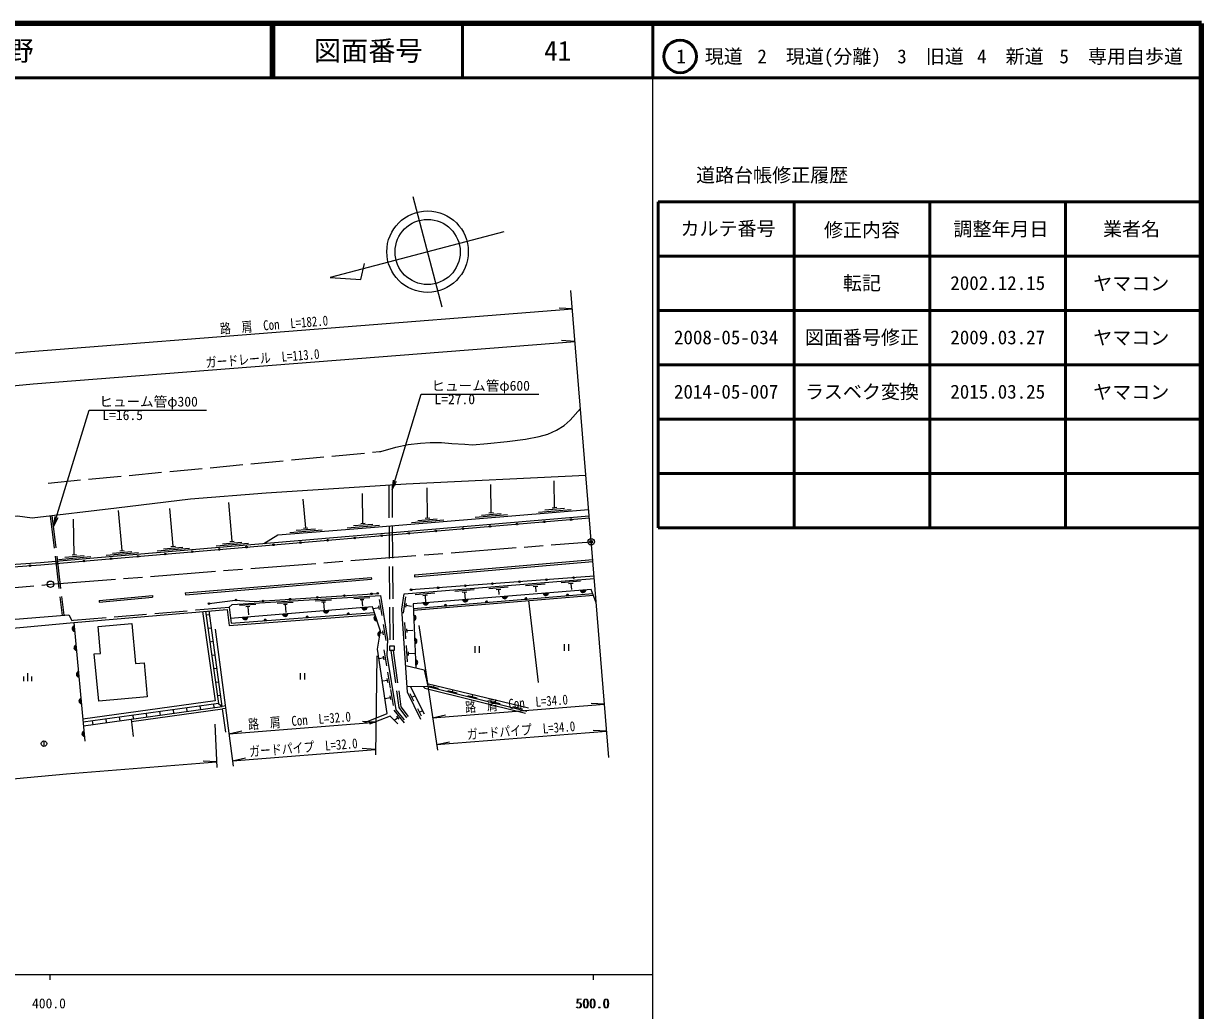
# Model space of a CAD drawing. Units: millimetres at full size, sheet at 1:1000; details may follow other scales. Extents: x 40000 to 680000, y 20000 to 380000.
# Drawn here: x 463168 to 680000, y 198357 to 380000 of the extents above; entities that cross this region are included whole.
import ezdxf
from ezdxf.enums import TextEntityAlignment as Align

# ---------------------------------------------------------------- set-up
doc = ezdxf.new("R2010")
doc.units = ezdxf.units.MM
doc.header["$LTSCALE"] = 1000
doc.header["$PDMODE"] = 32
doc.header["$PDSIZE"] = 500
doc.linetypes.add('CHAIN', pattern=[18.5, 12, -1.5, 3.5, -1.5])
doc.linetypes.add('DASHED', pattern=[7.5, 6, -1.5])
for name, color, linetype, lineweight in [('M-BGD', 7, 'Continuous', 25), ('M-BMK', 2, 'CHAIN', 13), ('M-BMK-OTRS', 5, 'Continuous', 25), ('M-BMK-SRVR', 3, 'Continuous', 25), ('M-STR-HTXT', 7, 'Continuous', 13), ('M-TTL', 2, 'Continuous', 140), ('M-TTL-BAND', 7, 'Continuous', 25), ('M-TTL-FRAM', 2, 'Continuous', 50), ('M-TTL-LINE', 7, 'Continuous', 50)]:
    doc.layers.add(name, color=color, linetype=linetype, lineweight=lineweight)
doc.layers.add('M-OTRS', color=6, linetype='Continuous')
doc.layers.add('M-TTL-TXT', color=7, linetype='Continuous')
doc.styles.add('ＭＳ ゴシック', font='')
doc.styles.get('ＭＳ ゴシック').set_extended_font_data('MS Gothic')

# ---------------------------------------------------------------- blocks, each defined once
blk = doc.blocks.new('open_arrow')
at = {"color": 0, "linetype": 'Continuous', "lineweight": -2}
blk.add_lwpolyline([(7.5, 1.25), (0, 0), (7.5, -1.25)], dxfattribs=at)

msp = doc.modelspace()

# ---------------------------------------------------------------- hatches: boundary and pattern name
at = {"layer": 'M-BGD'}
for points in [[(558850, 288277, -1), (559149, 288303, -1)], [(563832, 288701, -1), (564131, 288726, -1)], [(533939, 286160, -1), (534238, 286185, -1)], [(538921, 286583, -1), (539220, 286609, -1)], [(543903, 287007, -1), (544202, 287032, -1)], [(548886, 287430, -1), (549184, 287456, -1)], [(553868, 287854, -1), (554166, 287879, -1)], [(509029, 284043, -1), (509328, 284068, -0.41421), (509191, 283906, -0.41421)], [(514011, 284466, -1), (514310, 284492, -0.41421), (514173, 284330, -0.41421)], [(518993, 284890, -1), (519292, 284915, -0.41421), (519155, 284753, -0.41421)], [(523975, 285313, -1), (524274, 285339, -0.41421), (524137, 285176, -0.41421)], [(528957, 285737, -1), (529256, 285762, -1)], [(484119, 281926, -1), (484418, 281951, -0.41421), (484281, 281789, -0.41421)], [(489101, 282349, -1), (489400, 282375, -0.41421), (489263, 282213, -0.41421)], [(494083, 282773, -1), (494382, 282798, -0.41421), (494245, 282636, -0.41421)], [(499065, 283196, -1), (499364, 283222, -0.41421), (499227, 283059, -0.41421)], [(504047, 283620, -1), (504346, 283645, -0.41421), (504209, 283483, -0.41421)], [(464191, 280228, -1), (464491, 280249, -1)], [(469175, 280631, -0.41421), (469311, 280794, -0.41421), (469474, 280657, -1)], [(474156, 281070, -0.41421), (474292, 281233, -0.41421), (474455, 281097, -1)], [(479137, 281502, -1), (479436, 281528, -0.41421), (479299, 281366, -0.41421)], [(559589, 277644, -1), (559290, 277621, -1)], [(564575, 278013, -1), (564276, 277991, -1)], [(534657, 275794, -1), (534358, 275772, -1)], [(539643, 276164, -1), (539344, 276142, -1)], [(544630, 276534, -1), (544331, 276512, -1)], [(549616, 276904, -1), (549317, 276882, -1)], [(554602, 277274, -1), (554303, 277252, -1)], [(566651, 275725, -0.82183), (565664, 275647)], [(497172, 273250, -1), (497472, 273250, -1)], [(502128, 273902, -1), (502427, 273877, -1)], [(507112, 273702, -1), (507412, 273722, -1)], [(512101, 274034, -1), (512401, 274054, -1)], [(517090, 274365, -1), (517390, 274385, -1)], [(522079, 274697, -1), (522379, 274717, -1)], [(527068, 275028, -1), (527368, 275048, -1)], [(528221, 275115, -1), (528521, 275115, -1)], [(537683, 273434, -0.82183), (536695, 273356)], [(544985, 274011, -0.82183), (543997, 273933)], [(548213, 273440, -0.4608), (548394, 273691, -0.4608), (548613, 273473)], [(552251, 274586, -0.82183), (551263, 274508)], [(555468, 274043, -0.4608), (555649, 274294, -0.4608), (555869, 274077)], [(559812, 275184, -0.82183), (558825, 275106)], [(563128, 274681, -0.4608), (563309, 274931, -0.4608), (563529, 274714)], [(511833, 271341, -0.82183), (510846, 271260)], [(519356, 271963, -0.82183), (518368, 271881)], [(522746, 271234, -0.4608), (522928, 271483, -0.4608), (523146, 271264)], [(526420, 272546, -0.82183), (525433, 272464)], [(534993, 271126, -0.82183), (535030, 270135)], [(540672, 272812, -0.4608), (540853, 273063, -0.4608), (541072, 272846)], [(472560, 268144, -0.82183), (472468, 269130)], [(504472, 270733, -0.82183), (503485, 270652)], [(507478, 270078, -0.4608), (507660, 270328, -0.4608), (507878, 270109)], [(515188, 270662, -0.4608), (515371, 270911, -0.4608), (515589, 270692)], [(528248, 270038, -0.82183), (527934, 270978)], [(528714, 267133, -0.82183), (528877, 268111)], [(535155, 266851, -0.82183), (535192, 265861)], [(472892, 264615, -0.82183), (472799, 265601)], [(535304, 262899, -0.82183), (535342, 261909)], [(473350, 259740, -0.82183), (473257, 260726)], [(473813, 254807, -0.82183), (473720, 255794)], [(474375, 248816, -0.82183), (474283, 249803)]]:
    msp.add_hatch(color=256, dxfattribs=at).paths.add_polyline_path(points)

# ---------------------------------------------------------------- linework, layer by layer
at = {"layer": 'M-BGD', "linetype": 'DASHED'}
for p, q in [((467681, 295430), (528664, 301205)), ((530396, 295055), (530594, 265464)), ((530996, 295093), (531194, 265465)), ((468068, 289399), (470290, 271066)), ((468366, 289435), (470590, 271090))]:
    msp.add_line(p, q, dxfattribs=at)
at = {"layer": 'M-BGD'}
for p, q in [((549244, 289973), (549181, 295154)), ((560923, 290931), (560856, 295824)), ((525651, 288036), (525591, 293480)), ((537516, 289011), (537459, 294556)), ((490694, 283789), (490101, 290771)), ((501541, 284711), (500935, 291840)), ((515105, 287179), (514627, 292445)), ((557982, 290087), (563962, 290578)), ((559154, 290484), (562742, 290779)), ((560505, 290896), (561342, 290965)), ((472511, 282230), (472390, 288778)), ((481294, 282990), (480664, 290400)), ((534575, 288168), (540555, 288659)), ((535746, 288565), (539334, 288859)), ((537097, 288977), (537935, 289046)), ((546303, 289130), (552283, 289620)), ((547474, 289527), (551062, 289821)), ((548825, 289939), (549662, 290007)), ((512159, 286352), (518142, 286809)), ((513333, 286742), (516922, 287017)), ((514686, 287147), (515524, 287211)), ((522711, 287188), (528690, 287689)), ((523882, 287587), (527469, 287887)), ((525232, 288001), (526069, 288071)), ((498603, 283859), (504581, 284367)), ((499773, 284260), (503360, 284565)), ((501123, 284676), (501960, 284747)), ((469576, 281369), (475553, 281896)), ((470745, 281773), (474331, 282090)), ((472093, 282194), (472930, 282267)), ((478356, 282139), (484334, 282647)), ((479526, 282539), (483113, 282844)), ((480875, 282955), (481712, 283026)), ((487756, 282937), (493734, 283446)), ((488926, 283338), (492513, 283643)), ((490276, 283754), (491113, 283825)), ((535124, 278544), (567942, 281330)), ((535154, 278195), (567970, 280981)), ((492942, 275209), (527180, 278066)), ((492971, 274860), (527201, 277716)), ((527180, 278066), (527201, 277716)), ((568188, 278281), (534508, 275783)), ((535124, 278544), (535154, 278195)), ((546124, 275762), (542536, 275472)), ((552380, 276269), (548792, 275978)), ((551028, 275858), (550191, 275790)), ((550610, 275824), (550685, 274894)), ((559187, 276820), (555599, 276529)), ((557836, 276409), (556998, 276341)), ((557417, 276375), (557495, 275417)), ((565696, 277346), (562108, 277056)), ((564345, 276936), (563508, 276868)), ((563926, 276902), (564011, 275855)), ((566651, 275725), (565664, 275647)), ((477077, 273837), (486902, 274747)), ((477077, 273837), (477109, 273489)), ((486902, 274747), (486935, 274398)), ((492942, 275209), (492971, 274860)), ((512828, 273469), (509833, 273288)), ((519866, 273896), (516872, 273714)), ((518737, 273527), (518038, 273484)), ((518387, 273506), (518478, 272008)), ((526943, 274325), (523948, 274143)), ((525813, 273956), (525114, 273913)), ((525463, 273934), (525533, 272785)), ((529172, 271036), (528694, 273998)), ((533449, 274460), (533033, 271489)), ((533587, 273279), (533490, 272586)), ((534947, 272336), (567956, 275082)), ((534958, 272036), (568065, 274790)), ((538851, 275174), (535263, 274883)), ((537499, 274763), (536662, 274695)), ((537683, 273434), (536695, 273356)), ((537081, 274729), (537189, 273395)), ((544773, 275352), (543936, 275284)), ((544985, 274011), (543997, 273933)), ((544354, 275318), (544463, 273970)), ((548213, 273440), (548613, 273473)), ((552251, 274586), (551263, 274508)), ((555468, 274043), (555869, 274077)), ((556135, 273798), (557919, 258725)), ((559812, 275184), (558825, 275106)), ((563128, 274681), (563529, 274714)), ((496743, 271185), (497426, 271255)), ((499734, 254307), (497341, 271879)), ((505943, 273052), (502949, 272871)), ((504813, 272683), (504115, 272641)), ((504464, 272662), (504555, 271165)), ((511833, 271341), (510846, 271260)), ((511698, 273100), (510999, 273058)), ((511349, 273079), (511439, 271582)), ((519356, 271963), (518368, 271881)), ((522746, 271234), (523146, 271264)), ((526420, 272546), (525433, 272464)), ((528637, 272469), (527498, 272285)), ((528693, 272123), (528581, 272815)), ((533538, 272933), (534599, 272784)), ((534993, 271126), (535030, 270135)), ((540672, 272812), (541072, 272846)), ((472408, 269768), (474458, 247937)), ((472560, 268144), (472468, 269130)), ((504472, 270733), (503485, 270652)), ((507478, 270078), (507878, 270109)), ((515188, 270662), (515589, 270692)), ((528248, 270038), (527934, 270978)), ((529916, 266433), (529438, 269395)), ((533293, 269750), (533490, 266756)), ((497091, 268708), (497763, 268776)), ((528714, 267133), (528877, 268111)), ((529381, 267866), (528821, 267776)), ((529437, 267521), (529325, 268212)), ((533668, 268622), (533714, 267924)), ((533691, 268273), (534836, 268348)), ((535155, 266851), (535192, 265861)), ((472892, 264615), (472799, 265601)), ((497440, 266231), (498101, 266298)), ((530032, 261799), (529542, 264759)), ((533571, 265514), (533768, 262520)), ((546219, 265394), (546219, 264194)), ((547019, 265394), (547019, 264194)), ((562689, 265772), (562689, 264572)), ((563489, 265772), (563489, 264572)), ((497789, 263753), (498438, 263819)), ((529491, 263230), (528608, 263084)), ((529548, 262885), (529434, 263576)), ((533946, 264386), (533992, 263688)), ((533969, 264037), (535258, 264121)), ((535304, 262899), (535342, 261909)), ((463967, 258945), (463967, 260445)), ((473350, 259740), (473257, 260726)), ((498138, 261276), (498776, 261341)), ((514093, 260461), (514093, 259261)), ((514893, 260461), (514893, 259261)), ((530718, 257660), (530228, 260619)), ((463217, 258945), (463217, 259845)), ((464717, 258945), (464717, 259845)), ((498487, 258798), (499114, 258862)), ((530177, 259090), (529227, 258933)), ((530234, 258745), (530120, 259436)), ((537481, 258545), (556145, 254031)), ((537817, 258087), (539565, 257656)), ((538691, 257871), (538778, 258221)), ((498835, 256321), (499451, 256384)), ((530705, 255907), (529703, 255741)), ((530762, 255562), (530647, 256253)), ((531246, 254476), (530755, 257436)), ((533767, 257965), (537607, 258021)), ((534304, 256666), (534972, 255323)), ((536983, 252860), (534422, 257975)), ((534638, 255995), (535175, 256262)), ((537348, 258017), (555803, 253463)), ((541245, 257241), (542993, 256810)), ((542119, 257025), (542206, 257375)), ((544944, 256328), (546692, 255897)), ((545818, 256112), (545904, 256462)), ((473813, 254807), (473720, 255794)), ((474194, 250751), (499734, 254307)), ((483033, 251510), (499796, 253854)), ((490690, 253703), (490774, 253059)), ((493167, 254043), (493250, 253404)), ((495644, 254382), (495726, 253749)), ((498121, 254721), (498203, 254093)), ((499043, 254847), (499734, 254307)), ((500383, 254397), (499734, 254307)), ((500420, 253941), (499796, 253854)), ((500378, 249577), (499796, 253854)), ((535677, 253904), (536345, 252561)), ((549152, 255289), (550900, 254858)), ((550026, 255074), (550112, 255423)), ((553254, 254277), (555001, 253846)), ((554127, 254062), (554214, 254411)), ((475828, 251668), (475917, 250991)), ((478305, 252007), (478393, 251336)), ((480782, 252346), (480869, 251680)), ((482982, 251975), (483337, 248774)), ((483259, 252685), (483345, 252025)), ((485736, 253025), (485822, 252370)), ((488213, 253364), (488298, 252715)), ((533284, 251282), (531376, 253597)), ((532099, 252249), (531463, 251725)), ((532321, 251979), (531876, 252519)), ((536011, 253233), (536548, 253500)), ((474375, 248816), (474283, 249803)), ((466925, 247963), (466920, 246963))]:
    msp.add_line(p, q, dxfattribs=at)
for points in [[(528664, 301205), (528968, 301234), (531677, 302021), (533993, 302513), (536245, 302775), (537993, 302863), (540094, 302863), (542001, 302689), (544391, 302554), (545794, 302489), (548593, 302677), (552172, 303060), (555542, 303529), (558095, 303989), (559687, 304438), (561270, 305141), (562690, 306012), (563804, 307028), (565690, 309147)], [(343448, 277963), (345114, 285353), (348104, 295680), (349657, 298466), (368739, 292118), (376847, 290313), (384473, 289478), (394899, 292040), (410573, 292786), (420453, 292786), (426799, 290769), (434345, 287239), (439124, 289724), (449574, 289358), (462064, 289423), (464757, 289000), (480264, 290869), (493890, 292524), (507811, 293600), (533594, 295261), (566682, 296896)], [(450835, 279740), (466286, 280778), (476794, 281705), (567287, 289396)], [(454366, 279531), (466318, 280379), (476829, 281306), (567321, 288997)], [(507390, 284305), (509976, 285884), (518591, 286543), (527054, 287251), (567196, 290542)], [(536327, 251924), (533834, 256938), (532831, 272207), (533225, 275019), (568223, 277852)], [(568583, 273402), (567685, 275807), (534913, 273215), (535361, 261406)], [(477108, 273489), (486932, 274398), (486935, 274398)], [(497322, 273250), (502153, 273900), (505625, 273604), (528371, 275115)], [(501016, 272592), (501548, 273087), (528877, 274742), (530185, 266648), (530015, 263735), (531678, 253703), (533217, 251835)], [(456992, 270006), (457147, 268335), (472408, 269768), (500664, 272161), (501013, 269188), (527854, 271219)], [(456992, 270006), (471532, 271165), (472073, 270138)], [(496104, 271775), (498421, 255317), (474078, 251983)], [(496653, 271821), (499043, 254847), (474130, 251435)], [(494905, 272074), (501016, 272592), (501365, 269616), (527723, 271611)], [(525992, 251330), (530107, 253034), (528340, 264881), (528882, 268139), (527385, 272626), (501265, 270469)], [(533510, 261870), (536885, 261023), (537607, 258021)], [(536749, 258009), (537044, 257699), (555595, 253069)], [(532046, 251134), (530655, 252544), (526834, 251076)]]:
    msp.add_lwpolyline(points, dxfattribs=at)
at = {"layer": 'M-BGD', "linetype": 'DASHED'}
for points in [[(472073, 270138), (472372, 270166), (494905, 272074)], [(530792, 264589), (532248, 254107), (533645, 252203)], [(531196, 264589), (532630, 254262), (533967, 252440)]]:
    msp.add_lwpolyline(points, dxfattribs=at)
at = {"layer": 'M-BGD'}
for points in [[(476174, 264018), (477363, 264083), (476932, 269034), (483121, 269573), (483763, 262195), (485364, 262335), (485911, 256054), (477016, 255279)], [(530566, 265464), (531387, 265464), (531387, 264589), (530566, 264589)]]:
    msp.add_lwpolyline(points, close=True, dxfattribs=at)
for centre, radius in [((558999, 288290), 150), ((563981, 288713), 150), ((534089, 286173), 150), ((539071, 286596), 150), ((544053, 287020), 150), ((549035, 287443), 150), ((554017, 287866), 150), ((509179, 284056), 150), ((514161, 284479), 150), ((519143, 284902), 150), ((524125, 285326), 150), ((529107, 285749), 150), ((484268, 281939), 150), ((489251, 282362), 150), ((494233, 282785), 150), ((499215, 283209), 150), ((504197, 283632), 150), ((464341, 280239), 150), ((469324, 280644), 150), ((474305, 281084), 150), ((479286, 281515), 150), ((559439, 277633), 150), ((564425, 278002), 150), ((534508, 275783), 150), ((539494, 276153), 150), ((544480, 276523), 150), ((549467, 276893), 150), ((554453, 277263), 150), ((497322, 273250), 150), ((502278, 273889), 150), ((507262, 273712), 150), ((512251, 274044), 150), ((517240, 274375), 150), ((522229, 274707), 150), ((527218, 275038), 150), ((528371, 275115), 150), ((466923, 247463), 500)]:
    msp.add_circle(centre, radius, dxfattribs=at)
for centre, radius, start, end in [((566150, 275783), 505, 195.69279, 353.35098), ((537181, 273492), 505, 195.69279, 353.35098), ((544483, 274070), 505, 195.69279, 353.35098), ((548411, 273488), 203, 355.79402, 193.71741), ((551749, 274645), 505, 195.69279, 353.35098), ((555666, 274092), 203, 355.79402, 193.71741), ((559311, 275243), 505, 195.69279, 353.35098), ((563326, 274729), 203, 355.79402, 193.71741), ((511331, 271398), 505, 195.89154, 353.54973), ((518854, 272019), 505, 195.89154, 353.54973), ((522944, 271281), 203, 355.36637, 193.28976), ((525918, 272603), 505, 195.89154, 353.54973), ((534914, 270627), 505, 283.34126, 80.99945), ((540869, 272861), 203, 355.79402, 193.71741), ((472611, 268646), 505, 106.53658, 264.19477), ((503970, 270790), 505, 195.89154, 353.54973), ((507675, 270125), 203, 355.36637, 193.28976), ((515386, 270709), 203, 355.36637, 193.28976), ((528184, 270539), 505, 119.62384, 277.28203), ((528892, 267606), 505, 91.72829, 249.38648), ((535076, 266353), 505, 283.34126, 80.99945), ((472943, 265117), 505, 106.53658, 264.19477), ((535225, 262400), 505, 283.34126, 80.99945), ((473401, 260242), 505, 106.53658, 264.19477), ((473864, 255310), 505, 106.53658, 264.19477), ((474427, 249319), 505, 106.53658, 264.19477)]:
    msp.add_arc(centre, radius, start, end, dxfattribs=at)
at = {"layer": 'M-BMK'}
msp.add_lwpolyline([(79526, 313748), (86266, 310922), (94136, 306951), (103020, 301572), (109664, 297136), (116221, 293205), (126073, 288116), (137312, 282979), (142288, 281053), (150332, 278241), (161423, 274916), (169823, 272933), (181273, 270622), (191889, 269223), (204980, 268316), (225861, 268099), (269167, 268779), (369041, 270521), (396691, 270780), (411281, 271514), (468103, 276799), (567675, 284627)], dxfattribs=at)
at = {"layer": 'M-BMK-OTRS'}
msp.add_line((570891, 244894), (563931, 330885), dxfattribs=at)
at = {"layer": 'M-BMK-SRVR'}
for p, q in [((540212, 327805), (534885, 348118)), ((551574, 341639), (519625, 333262)), ((525279, 332877), (525901, 335813)), ((519625, 333262), (525279, 332877))]:
    msp.add_line(p, q, dxfattribs=at)
for centre, radius in [((537538, 338003), 7500), ((537549, 337962), 6000), ((567675, 284627), 600), ((468103, 276799), 600)]:
    msp.add_circle(centre, radius, dxfattribs=at)
at = {"layer": 'M-OTRS'}
msp.add_point((567675, 284627), dxfattribs=at)
at = {"layer": 'M-STR-HTXT'}
for p, q in [((564206, 327487), (561755, 327637)), ((564676, 321506), (562226, 321656)), ((535942, 269206), (539357, 246290)), ((498449, 268561), (501748, 243333)), ((528220, 263634), (527948, 245393)), ((538471, 252239), (570095, 254725)), ((570095, 254725), (567645, 254875)), ((528038, 251418), (525587, 251568)), ((538471, 252239), (540868, 252770)), ((498355, 251032), (498728, 243096)), ((500969, 249290), (528038, 251418)), ((500969, 249290), (503366, 249822)), ((539210, 247281), (570498, 249741)), ((570498, 249741), (568048, 249891)), ((539210, 247281), (541606, 247812)), ((501619, 244326), (527963, 246397)), ((527963, 246397), (525512, 246547)), ((498681, 244095), (496230, 244245)), ((501619, 244326), (504015, 244857))]:
    msp.add_line(p, q, dxfattribs=at)
for points in [[(386068, 313682), (395409, 313770), (408207, 314414), (464427, 319643), (564206, 327487)], [(451514, 312416), (464940, 313665), (564690, 321507)], [(531002, 294154), (536349, 311778), (557999, 311778)], [(468707, 287446), (475216, 308854), (496866, 308854)], [(67217, 280957), (71600, 279119), (77164, 276312), (84228, 272035), (90938, 267554), (99175, 262617), (110757, 256634), (123707, 250715), (130192, 248204), (139527, 244941), (152368, 241091), (162338, 238738), (175518, 236077), (188391, 234382), (203587, 233329), (225954, 233097), (269747, 233784), (369510, 235524), (397735, 235788), (413782, 236596), (471096, 241926), (498681, 244095)]]:
    msp.add_lwpolyline(points, dxfattribs=at)
at = {"layer": 'M-TTL'}
for p, q in [((680000, 380000), (40000, 380000)), ((680000, 20000), (680000, 380000))]:
    msp.add_line(p, q, dxfattribs=at)
at = {"layer": 'M-TTL-BAND'}
for p, q in [((579000, 20000), (579000, 370000)), ((40000, 205000), (579000, 205000)), ((468000, 205000), (468000, 204000)), ((568000, 205000), (568000, 204000))]:
    msp.add_line(p, q, dxfattribs=at)
at = {"layer": 'M-TTL-FRAM'}
for p, q in [((580000, 347197), (580000, 287197)), ((580000, 347197), (680000, 347197)), ((580000, 287197), (680000, 287197))]:
    msp.add_line(p, q, dxfattribs=at)
at = {"layer": 'M-TTL-LINE'}
for p, q in [((508747, 380000), (508747, 370000)), ((509247, 380000), (509247, 370000)), ((543997, 380000), (543997, 370000)), ((579000, 380000), (579000, 370000)), ((40000, 370000), (680000, 370000)), ((605000, 347197), (605000, 287197)), ((630000, 347197), (630000, 287197)), ((655000, 347197), (655000, 287197)), ((580000, 337197), (680000, 337197)), ((580000, 327197), (680000, 327197)), ((580000, 317197), (680000, 317197)), ((580000, 307197), (680000, 307197)), ((580000, 297197), (680000, 297197))]:
    msp.add_line(p, q, dxfattribs=at)
msp.add_circle((584031, 373958), 3000, dxfattribs=at)

# ---------------------------------------------------------------- block references
at = {"layer": 'M-STR-HTXT', "xscale": 240, "yscale": 240, "rotation": 73.1}
for p in [(531002, 294154), (468707, 287446)]:
    msp.add_blockref('open_arrow', p, dxfattribs=at)

# ---------------------------------------------------------------- texts
at = {"layer": 'M-STR-HTXT', "style": 'ＭＳ ゴシック', "width": 0.8}
for s, p in [('路  肩  Con  L=182.0', (509385, 323126)), ('ガードレール\u3000L=113.0', (507283, 316942)), ('路  肩  Con  L=34.0', (554029, 253410)), ('路  肩  Con  L=32.0', (514079, 250269)), ('ガードパイプ\u3000L=34.0', (554858, 248460)), ('ガードパイプ\u3000L=32.0', (514795, 245310))]:
    msp.add_text(s, height=1833, rotation=4.495, dxfattribs=at).set_placement(p, align=Align.BOTTOM_CENTER)
at = {"layer": 'M-STR-HTXT', "style": 'ＭＳ ゴシック'}
for s, p in [('ヒューム管φ600', (538249, 311878)), ('ヒューム管φ300', (477116, 308954))]:
    msp.add_text(s, height=1833, dxfattribs=at).set_placement(p, align=Align.BOTTOM_LEFT)
for s, p in [('L=27.0', (538803, 311778)), ('L=16.5', (477671, 308854))]:
    msp.add_text(s, height=1833, dxfattribs=at).set_placement(p, align=Align.TOP_LEFT)
at = {"layer": 'M-TTL-BAND', "style": 'ＭＳ ゴシック'}
for s, p in [('400.0', (467844, 198195)), ('500.0', (567844, 198195)), ('500.0', (568000, 198195))]:
    msp.add_text(s, height=1833, dxfattribs=at).set_placement(p, align=Align.BOTTOM_CENTER)
at = {"layer": 'M-TTL-TXT', "style": 'ＭＳ ゴシック'}
msp.add_text('光市大字小周防\u3000大字立野', height=3666, dxfattribs=at).set_placement((405024, 375000), align=Align.MIDDLE_LEFT)
for s, height, p in [('図面番号', 3666, (526622, 375000)), ('41', 3666, (561497, 375000)), ('1\u3000現道', 2566, (589448, 373958)), ('2\u3000現道(分離)', 2566, (609619, 373958)), ('3\u3000旧道', 2566, (630121, 373958)), ('4\u3000新道', 2566, (644824, 373958)), ('5\u3000専用自歩道', 2566, (665228, 373958)), ('道路台帳修正履歴', 2566, (600968, 352113)), ('カルテ番号', 2566, (592839, 342277)), ('修正内容', 2566, (617509, 342023)), ('調整年月日', 2566, (643089, 342197)), ('業者名', 2566, (667134, 342197)), ('転記', 2566, (617500, 332245)), ('2002.12.15', 2566, (642500, 332245)), ('ヤマコン', 2566, (667077, 332189)), ('2008-05-034', 2566, (592500, 322245)), ('図面番号修正', 2566, (617500, 322245)), ('2009.03.27', 2566, (642500, 322245)), ('ヤマコン', 2566, (667077, 322189)), ('2014-05-007', 2566, (592500, 312245)), ('ラスベク変換', 2566, (617500, 312245)), ('2015.03.25', 2566, (642500, 312245)), ('ヤマコン', 2566, (667077, 312189))]:
    msp.add_text(s, height=height, dxfattribs=at).set_placement(p, align=Align.MIDDLE_CENTER)

doc.saveas('drawing.dxf')
